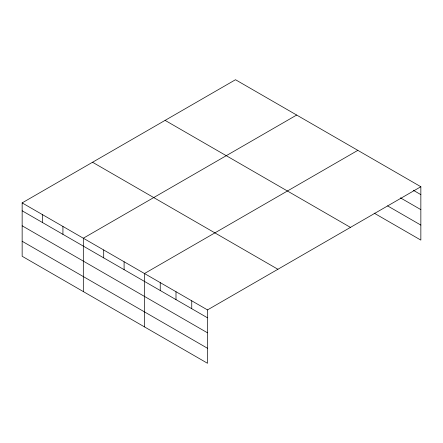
<?xml version="1.0" encoding="UTF-8"?>
<svg xmlns="http://www.w3.org/2000/svg" width="443" height="443" viewBox="0 0 443 443"><rect width="100%" height="100%" fill="white"/><g stroke="black" fill="none" stroke-linecap="round" stroke-linejoin="round"><path stroke-width="0.66" d="M22.15 202.9L207.501 309.912L207.501 363.277L22.15 256.264L22.15 202.9L235.499 79.723L420.85 186.736L420.85 240.1L374.169 213.149M296.666 115.042L83.317 238.218L83.317 291.577M357.828 150.354L144.484 273.53L144.484 326.89M207.501 309.912L420.85 186.736M413.264 190.252L420.85 194.632M400.428 197.844L420.85 209.633M387.592 205.89L420.85 225.094M165.095 120.374L350.446 227.386M92.554 162.254L277.905 269.266M22.15 210.79L207.501 317.803M22.15 225.797L207.501 332.809M22.15 241.258L207.501 348.27M191.747 300.819L191.747 308.71M175.993 291.721L175.993 299.612M160.239 282.623L160.239 290.519M124.095 261.758L124.095 269.649M103.706 249.985L103.706 257.876M62.928 226.445L62.928 234.336M42.539 214.672L42.539 222.563"/></g></svg>
